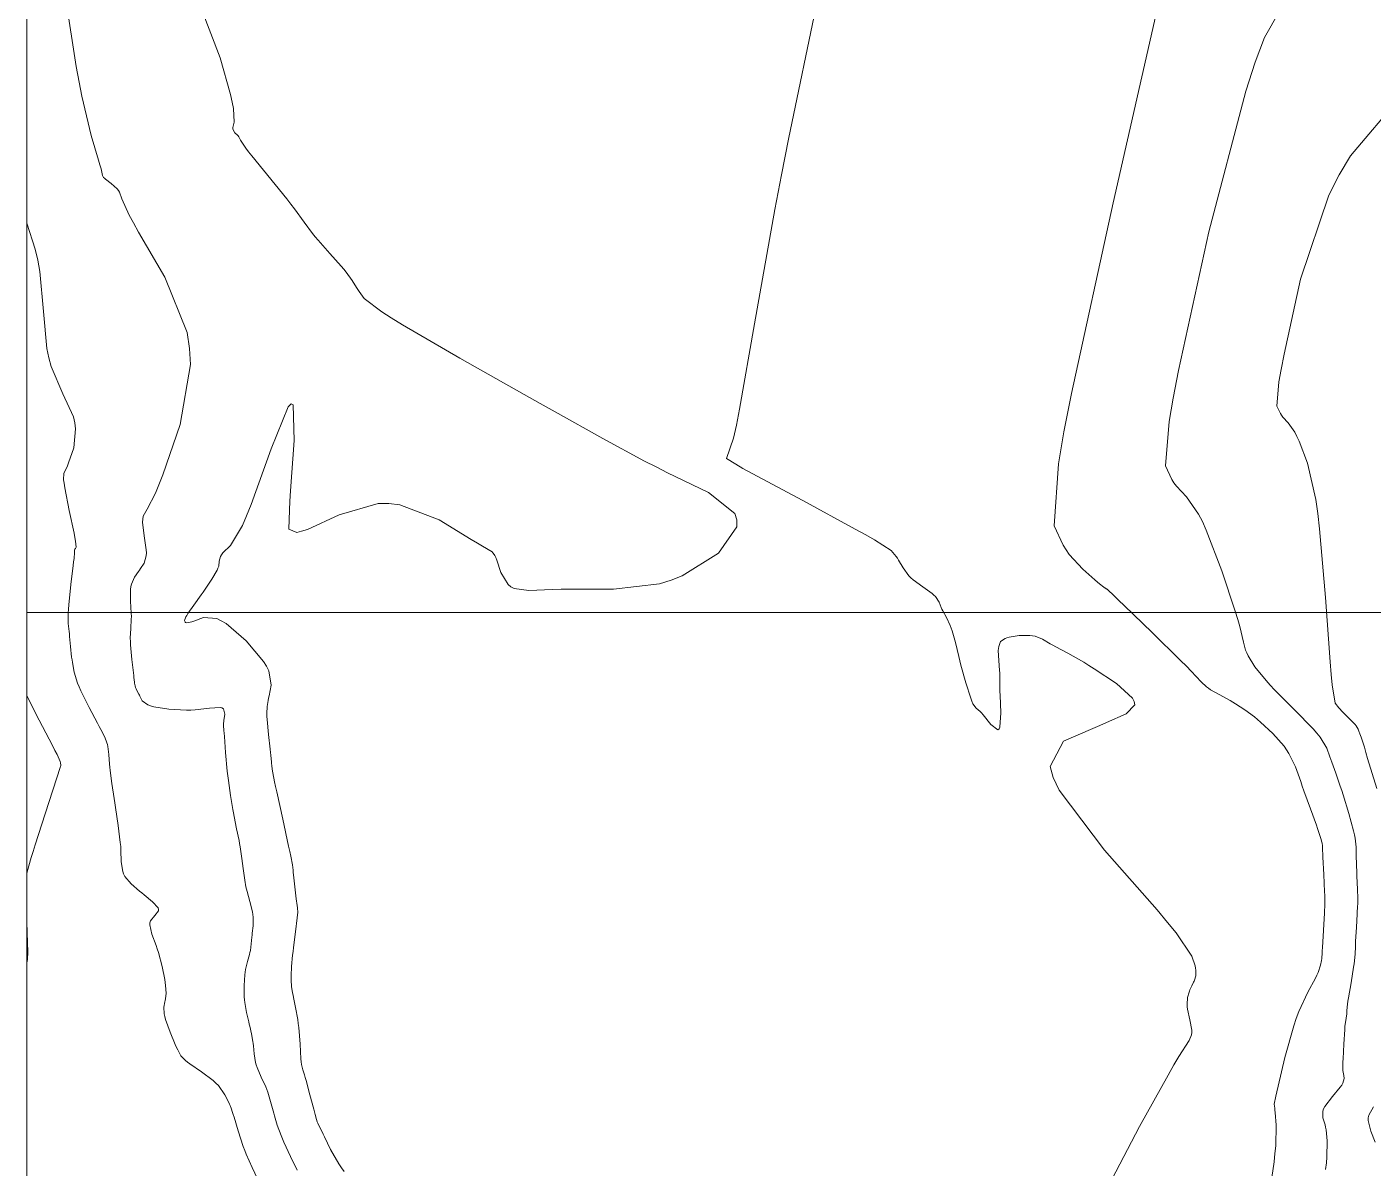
# Model space of a CAD drawing. Header units: millimetres. Extents: x 837475 to 838477, y 1189012 to 1191015.
# Drawn here: x 837476.5 to 837598.5, y 1189363.5 to 1189466.9 of the extents above; entities that cross this region are included whole.
import ezdxf

# ---------------------------------------------------------------- set-up
doc = ezdxf.new("R2010")
doc.units = ezdxf.units.MM
doc.header["$LTSCALE"] = 0.3
doc.layers.add('COORD', color=253, linetype='Continuous', lineweight=20)
doc.layers.add('COTAS 10', color=7, linetype='Continuous', lineweight=9, true_color=0x6e3e2d)
doc.layers.add('COTAS INT', color=7, linetype='Continuous', lineweight=5, true_color=0x9fa19f)

msp = doc.modelspace()

# ---------------------------------------------------------------- linework, layer by layer
at = {"layer": 'COORD'}
msp.add_line((837476.51, 1189413.87), (838476.51, 1189413.87), dxfattribs=at)
msp.add_lwpolyline([(837476.51, 1189013.87), (838476.51, 1189013.87), (838476.51, 1191013.87), (837476.51, 1191013.87)], close=True, dxfattribs=at)
at = {"layer": 'COTAS 10'}
for points in [[(837480.05, 1189469.43), (837480.99, 1189463.32), (837481.24, 1189461.92), (837481.49, 1189460.64), (837482.34, 1189457.08), (837483.01, 1189454.85), (837483.13, 1189454.42), (837483.23, 1189454.06), (837483.36, 1189453.44), (837483.45, 1189453.27), (837483.53, 1189453.2), (837483.62, 1189453.11), (837484.14, 1189452.73), (837484.68, 1189452.25), (837484.8, 1189452.1), (837484.9, 1189451.95), (837485.12, 1189451.34), (837485.79, 1189449.87), (837486.17, 1189449.16), (837486.63, 1189448.33), (837489.02, 1189444.25), (837491.02, 1189439.21), (837491.25, 1189437.77), (837491.33, 1189436.31), (837490.41, 1189430.88), (837488.83, 1189426.33), (837488.48, 1189425.42), (837488.17, 1189424.66), (837487.4, 1189423.22), (837487.06, 1189422.57), (837487.02, 1189422.32), (837487, 1189422.05), (837487.15, 1189420.8), (837487.33, 1189419.54), (837487.34, 1189419.26), (837487.33, 1189419), (837487.13, 1189418.32), (837486.8, 1189417.83), (837486.71, 1189417.69), (837486.61, 1189417.56), (837486.26, 1189417.06), (837485.98, 1189416.42), (837485.94, 1189416.2), (837485.91, 1189415.95), (837485.91, 1189414.89), (837485.97, 1189413.78), (837485.98, 1189413.5), (837485.97, 1189413.24), (837485.92, 1189412.42), (837485.88, 1189411.54), (837485.89, 1189411.24), (837485.9, 1189410.93), (837486.02, 1189409.61), (837486.16, 1189408.4), (837486.19, 1189408.16), (837486.21, 1189407.96), (837486.26, 1189407.55), (837486.27, 1189407.41), (837486.28, 1189407.37), (837486.28, 1189407.33), (837486.31, 1189407.21), (837486.35, 1189407.06), (837486.37, 1189407.01), (837486.4, 1189406.95), (837486.51, 1189406.73), (837486.66, 1189406.45), (837486.71, 1189406.36), (837486.76, 1189406.26), (837486.96, 1189405.86), (837487.47, 1189405.48), (837487.71, 1189405.39), (837488, 1189405.31), (837489.38, 1189405.1), (837490.96, 1189405.01), (837491.36, 1189405.02), (837491.75, 1189405.03), (837493.06, 1189405.2), (837494.02, 1189405.26), (837494.19, 1189405.21), (837494.32, 1189405.14), (837494.46, 1189404.65), (837494.37, 1189404.08), (837494.35, 1189403.96), (837494.34, 1189403.86), (837494.33, 1189403.61), (837494.37, 1189403.15), (837494.39, 1189402.91), (837494.41, 1189402.62), (837494.52, 1189401.16), (837494.67, 1189399.48), (837494.72, 1189399.05), (837494.77, 1189398.64), (837494.96, 1189397.26), (837495.17, 1189396.02), (837495.23, 1189395.69), (837495.3, 1189395.37), (837495.52, 1189394.26), (837495.74, 1189393.2), (837495.79, 1189392.91), (837495.84, 1189392.62), (837496, 1189391.58), (837496.12, 1189390.66), (837496.15, 1189390.44), (837496.18, 1189390.23), (837496.25, 1189389.61), (837496.35, 1189389), (837496.4, 1189388.79), (837496.46, 1189388.58), (837496.72, 1189387.67), (837496.96, 1189386.72), (837497, 1189386.48), (837497.03, 1189386.25), (837497.01, 1189385.48), (837496.93, 1189384.79), (837496.91, 1189384.61), (837496.89, 1189384.43), (837496.83, 1189383.82), (837496.76, 1189383.22), (837496.72, 1189383.04), (837496.68, 1189382.87), (837496.5, 1189382.23), (837496.33, 1189381.5), (837496.29, 1189381.27), (837496.26, 1189381.02), (837496.19, 1189380.05), (837496.2, 1189379.04), (837496.22, 1189378.77), (837496.25, 1189378.51), (837496.41, 1189377.61), (837496.61, 1189376.78), (837496.66, 1189376.57), (837496.71, 1189376.36), (837496.87, 1189375.67), (837496.99, 1189374.99), (837497.02, 1189374.8), (837497.04, 1189374.6), (837497.11, 1189373.87), (837497.23, 1189373.08), (837497.29, 1189372.86), (837497.37, 1189372.63), (837497.74, 1189371.76), (837498.15, 1189370.88), (837498.24, 1189370.64), (837498.33, 1189370.4), (837498.6, 1189369.55), (837498.82, 1189368.71), (837498.89, 1189368.48), (837498.95, 1189368.25), (837499.2, 1189367.41), (837499.54, 1189366.47), (837499.66, 1189366.17), (837499.8, 1189365.85), (837500.4, 1189364.56), (837501.01, 1189363.32)], [(837598.83, 1189397.92), (837598.01, 1189400.63), (837597.85, 1189401.18), (837597.71, 1189401.64), (837597.42, 1189402.55), (837597.31, 1189402.86), (837597.28, 1189402.94), (837597.25, 1189403.02), (837597.16, 1189403.27), (837596.97, 1189403.58), (837596.87, 1189403.7), (837596.76, 1189403.82), (837596.22, 1189404.38), (837595.65, 1189404.96), (837595.52, 1189405.1), (837595.4, 1189405.23), (837595.08, 1189405.63), (837594.79, 1189407.31), (837594.7, 1189408.24), (837594.6, 1189409.39), (837594.19, 1189415.21), (837593.66, 1189421.44), (837593.49, 1189422.83), (837593.31, 1189424.08), (837592.56, 1189427.39), (837591.8, 1189429.39), (837591.6, 1189429.81), (837591.42, 1189430.18), (837590.82, 1189431.03), (837590.33, 1189431.56), (837590.21, 1189431.72), (837590.11, 1189431.89), (837589.79, 1189432.55), (837589.96, 1189434.75), (837590.16, 1189435.88), (837590.43, 1189437.25), (837591.93, 1189444.07), (837594.49, 1189451.67), (837595.42, 1189453.51), (837596.44, 1189455.24), (837600.96, 1189460.55)], [(837598.7, 1189365.86), (837598.31, 1189366.85), (837598.06, 1189367.83), (837598.07, 1189368.07), (837598.11, 1189368.31), (837598.54, 1189369.08)]]:
    msp.add_lwpolyline(points, dxfattribs=at)
at = {"layer": 'COTAS INT'}
for points in [[(837591.38, 1189470.77), (837588.65, 1189465.96), (837587.83, 1189463.73), (837586.97, 1189461.1), (837583.62, 1189448.34), (837580.86, 1189435.77), (837580.38, 1189433.26), (837580.01, 1189431.17), (837579.69, 1189427.13), (837580.27, 1189425.91), (837580.46, 1189425.6), (837580.68, 1189425.31), (837581.58, 1189424.34), (837582.69, 1189422.77), (837583.03, 1189422.09), (837583.38, 1189421.31), (837584.79, 1189417.63), (837586.01, 1189413.98), (837586.25, 1189413.23), (837586.44, 1189412.58), (837586.77, 1189411.18), (837586.95, 1189410.43), (837587.05, 1189410.19), (837587.17, 1189409.94), (837587.8, 1189408.94), (837588.81, 1189407.69), (837589.18, 1189407.28), (837589.58, 1189406.84), (837591.37, 1189405.04), (837593.06, 1189403.3), (837593.41, 1189402.91), (837593.7, 1189402.55), (837594.31, 1189401.57), (837594.59, 1189400.77), (837594.68, 1189400.53), (837594.77, 1189400.28), (837595.12, 1189399.31), (837595.53, 1189398.12), (837595.66, 1189397.73), (837595.79, 1189397.32), (837596.3, 1189395.65), (837596.74, 1189394.06), (837596.82, 1189393.71), (837596.88, 1189393.4), (837596.98, 1189392.58), (837596.98, 1189391.85), (837596.98, 1189391.58), (837596.99, 1189391.29), (837597.04, 1189390), (837597.09, 1189388.75), (837597.1, 1189388.48), (837597.11, 1189388.24), (837597.11, 1189387.65), (837597.08, 1189387.05), (837597.07, 1189386.82), (837597.06, 1189386.55), (837596.99, 1189385.31), (837596.92, 1189384.07), (837596.91, 1189383.8), (837596.9, 1189383.56), (837596.88, 1189382.94), (837596.82, 1189382.29), (837596.78, 1189382.02), (837596.74, 1189381.72), (837596.5, 1189380.31), (837596.26, 1189378.93), (837596.21, 1189378.64), (837596.18, 1189378.38), (837596.12, 1189377.8), (837596.11, 1189377.5), (837596.11, 1189377.42), (837596.1, 1189377.34), (837596.05, 1189377.07), (837595.97, 1189376.56), (837595.95, 1189376.33), (837595.93, 1189376.06), (837595.84, 1189374.74), (837595.78, 1189373.42), (837595.77, 1189373.14), (837595.76, 1189372.9), (837595.77, 1189372.36), (837595.82, 1189372.06), (837595.84, 1189371.9), (837595.89, 1189371.62), (837595.76, 1189371.2), (837595.66, 1189371.03), (837595.53, 1189370.84), (837594.81, 1189369.99), (837594.12, 1189369.09), (837594.01, 1189368.88), (837593.94, 1189368.68), (837593.95, 1189368.07), (837594.15, 1189367.44), (837594.2, 1189367.22), (837594.24, 1189366.99), (837594.35, 1189366), (837594.32, 1189364.52), (837594.27, 1189363.98), (837594.2, 1189363.38)], [(837548.15, 1189469.39), (837545.54, 1189456.75), (837544.9, 1189453.51), (837544.3, 1189450.38), (837542.46, 1189440.02), (837541.1, 1189432.29), (837540.81, 1189430.82), (837540.55, 1189429.65), (837539.92, 1189427.82), (837540.74, 1189427.28), (837541.4, 1189426.91), (837542.24, 1189426.45), (837546.83, 1189423.99), (837551.58, 1189421.42), (837552.53, 1189420.89), (837553.31, 1189420.44), (837554.82, 1189419.46), (837555.27, 1189418.93), (837555.39, 1189418.77), (837555.51, 1189418.6), (837555.91, 1189417.91), (837556.42, 1189417.19), (837556.61, 1189417), (837556.81, 1189416.81), (837557.7, 1189416.17), (837558.54, 1189415.59), (837558.71, 1189415.43), (837558.86, 1189415.29), (837559.17, 1189414.79), (837559.36, 1189414.3), (837559.43, 1189414.16), (837559.5, 1189414), (837559.84, 1189413.41), (837560.19, 1189412.69), (837560.28, 1189412.45), (837560.37, 1189412.19), (837560.65, 1189411.13), (837560.95, 1189409.86), (837561.05, 1189409.47), (837561.15, 1189409.07), (837561.6, 1189407.47), (837562.04, 1189406.09), (837562.15, 1189405.82), (837562.24, 1189405.59), (837562.54, 1189405.18), (837562.9, 1189404.9), (837563.03, 1189404.75), (837563.18, 1189404.58), (837563.87, 1189403.71), (837564.5, 1189403.23), (837564.61, 1189403.3), (837564.69, 1189403.46), (837564.78, 1189404.77), (837564.71, 1189406.37), (837564.69, 1189406.7), (837564.69, 1189407), (837564.68, 1189407.68), (837564.68, 1189408.2), (837564.67, 1189408.38), (837564.66, 1189408.59), (837564.58, 1189409.5), (837564.54, 1189410.4), (837564.56, 1189410.6), (837564.58, 1189410.78), (837564.75, 1189411.23), (837565.15, 1189411.5), (837565.32, 1189411.56), (837565.52, 1189411.62), (837566.43, 1189411.76), (837567.41, 1189411.77), (837567.65, 1189411.74), (837567.87, 1189411.7), (837568.55, 1189411.44), (837569.25, 1189411.03), (837569.49, 1189410.89), (837569.75, 1189410.75), (837570.85, 1189410.16), (837572.28, 1189409.35), (837572.73, 1189409.06), (837573.22, 1189408.75), (837575.24, 1189407.43), (837576.71, 1189406.1), (837576.86, 1189405.79), (837576.9, 1189405.5), (837576.12, 1189404.67), (837574.33, 1189403.89), (837573.74, 1189403.63), (837573.1, 1189403.35), (837570.45, 1189402.2), (837569.24, 1189399.91), (837569.52, 1189398.92), (837570.05, 1189397.77), (837574.17, 1189392.31), (837578.93, 1189386.9), (837579.87, 1189385.78), (837580.65, 1189384.82), (837582.09, 1189382.73), (837582.37, 1189381.83), (837582.41, 1189381.62), (837582.44, 1189381.44), (837582.44, 1189380.93), (837582.32, 1189380.55), (837582.28, 1189380.45), (837582.24, 1189380.36), (837582.07, 1189380.03), (837581.9, 1189379.67), (837581.86, 1189379.56), (837581.82, 1189379.44), (837581.68, 1189378.97), (837581.64, 1189378.35), (837581.65, 1189378.14), (837581.69, 1189377.91), (837581.9, 1189376.95), (837582.07, 1189376.01), (837582.07, 1189375.8), (837582.05, 1189375.6), (837581.82, 1189375.07), (837580.91, 1189373.63), (837580.46, 1189372.87), (837579.94, 1189371.94), (837577.34, 1189367.27), (837574.83, 1189362.48)], [(837505.27, 1189363.2), (837505.01, 1189363.54), (837504.77, 1189363.89), (837504.03, 1189365.2), (837503.48, 1189366.34), (837503.36, 1189366.59), (837503.26, 1189366.8), (837503.01, 1189367.31), (837502.88, 1189367.59), (837502.85, 1189367.66), (837502.83, 1189367.72), (837502.75, 1189367.93), (837502.63, 1189368.38), (837502.57, 1189368.6), (837502.5, 1189368.86), (837502.16, 1189370.16), (837501.81, 1189371.46), (837501.74, 1189371.73), (837501.67, 1189371.96), (837501.51, 1189372.43), (837501.41, 1189372.91), (837501.38, 1189373.14), (837501.35, 1189373.41), (837501.26, 1189374.75), (837501.14, 1189376.25), (837501.1, 1189376.61), (837501.06, 1189376.97), (837500.86, 1189378.08), (837500.67, 1189378.97), (837500.63, 1189379.19), (837500.59, 1189379.38), (837500.49, 1189379.97), (837500.45, 1189380.54), (837500.45, 1189380.73), (837500.45, 1189380.93), (837500.49, 1189381.77), (837500.59, 1189382.81), (837500.63, 1189383.14), (837500.67, 1189383.49), (837500.85, 1189384.91), (837501, 1189386.19), (837501.03, 1189386.45), (837501.05, 1189386.66), (837501.04, 1189387.11), (837500.97, 1189387.51), (837500.94, 1189387.7), (837500.91, 1189387.92), (837500.79, 1189388.99), (837500.68, 1189390.08), (837500.65, 1189390.31), (837500.63, 1189390.51), (837500.58, 1189390.98), (837500.42, 1189391.78), (837500.33, 1189392.19), (837500.23, 1189392.68), (837499.69, 1189395.14), (837499.16, 1189397.6), (837499.05, 1189398.09), (837498.96, 1189398.51), (837498.79, 1189399.34), (837498.75, 1189399.67), (837498.74, 1189399.77), (837498.72, 1189399.88), (837498.69, 1189400.28), (837498.62, 1189400.93), (837498.6, 1189401.18), (837498.57, 1189401.48), (837498.41, 1189402.81), (837498.27, 1189404.15), (837498.26, 1189404.44), (837498.24, 1189404.7), (837498.27, 1189405.34), (837498.37, 1189405.89), (837498.41, 1189406.09), (837498.46, 1189406.31), (837498.65, 1189407.28), (837498.44, 1189408.56), (837498.23, 1189408.99), (837497.95, 1189409.43), (837496.37, 1189411.29), (837494.56, 1189412.85), (837494.12, 1189413.11), (837493.72, 1189413.3), (837492.5, 1189413.39), (837491.65, 1189413.08), (837491.47, 1189413.02), (837491.32, 1189412.98), (837491, 1189412.92), (837490.88, 1189412.96), (837490.86, 1189412.99), (837490.84, 1189413.01), (837490.8, 1189413.14), (837490.92, 1189413.45), (837491.01, 1189413.58), (837491.11, 1189413.75), (837491.65, 1189414.52), (837492.31, 1189415.45), (837492.48, 1189415.71), (837492.66, 1189415.96), (837493.27, 1189416.88), (837493.74, 1189417.69), (837493.82, 1189417.87), (837493.89, 1189418.04), (837493.94, 1189418.5), (837494.05, 1189418.94), (837494.14, 1189419.09), (837494.27, 1189419.25), (837494.95, 1189419.94), (837496.04, 1189421.74), (837496.42, 1189422.61), (837496.84, 1189423.64), (837498.64, 1189428.68), (837500.19, 1189432.5), (837500.45, 1189432.76), (837500.64, 1189432.67), (837500.72, 1189429.45), (837500.41, 1189424.88), (837500.35, 1189423.94), (837500.31, 1189423.14), (837500.25, 1189421.41), (837500.96, 1189421.11), (837501.4, 1189421.21), (837501.95, 1189421.39), (837504.8, 1189422.69), (837508.34, 1189423.72), (837509.32, 1189423.73), (837510.3, 1189423.62), (837513.86, 1189422.24), (837516.76, 1189420.48), (837517.33, 1189420.14), (837517.8, 1189419.86), (837518.67, 1189419.36), (837518.92, 1189419.01), (837519, 1189418.83), (837519.09, 1189418.6), (837519.47, 1189417.47), (837520.11, 1189416.38), (837520.37, 1189416.18), (837520.66, 1189416.03), (837522, 1189415.85), (837524.13, 1189415.94), (837524.92, 1189415.96), (837525.8, 1189415.97), (837529.68, 1189415.97), (837533.84, 1189416.46), (837534.89, 1189416.77), (837535.9, 1189417.17), (837539.17, 1189419.23), (837540.84, 1189421.63), (837540.85, 1189422.24), (837540.65, 1189422.82), (837538.27, 1189424.72), (837534.56, 1189426.52), (837533.53, 1189427.05), (837532.49, 1189427.58), (837528.7, 1189429.63), (837524.39, 1189432.03), (837523.02, 1189432.8), (837521.58, 1189433.61), (837515.73, 1189436.91), (837510.55, 1189439.92), (837509.53, 1189440.54), (837508.68, 1189441.09), (837507.07, 1189442.3), (837506.63, 1189442.94), (837506.51, 1189443.12), (837506.39, 1189443.3), (837505.98, 1189443.93), (837505.43, 1189444.7), (837505.22, 1189444.95), (837504.99, 1189445.22), (837503.97, 1189446.37), (837502.9, 1189447.58), (837502.64, 1189447.89), (837502.4, 1189448.2), (837501.65, 1189449.22), (837500.77, 1189450.44), (837500.44, 1189450.86), (837500.07, 1189451.33), (837496.9, 1189455.22), (837496.6, 1189455.6), (837496.34, 1189455.93), (837495.87, 1189456.65), (837495.71, 1189456.96), (837495.66, 1189457.03), (837495.6, 1189457.11), (837495.36, 1189457.32), (837495.19, 1189457.58), (837495.17, 1189457.68), (837495.17, 1189457.79), (837495.3, 1189458.28), (837495.23, 1189459.51), (837495.12, 1189460.1), (837494.96, 1189460.78), (837494.02, 1189464.11), (837492.34, 1189468.52)], [(837578.85, 1189468.1), (837574.94, 1189450.96), (837571.16, 1189433.69), (837570.49, 1189430.23), (837570, 1189427.34), (837569.6, 1189421.71), (837570.41, 1189419.96), (837570.68, 1189419.52), (837570.97, 1189419.11), (837572.19, 1189417.78), (837573.3, 1189416.81), (837573.52, 1189416.61), (837573.71, 1189416.45), (837574.1, 1189416.15), (837574.22, 1189416.07), (837574.25, 1189416.05), (837574.27, 1189416.04), (837574.32, 1189416.01), (837574.35, 1189416), (837574.37, 1189415.98), (837574.41, 1189415.96), (837575.06, 1189415.33), (837575.46, 1189414.95), (837575.94, 1189414.48), (837578.47, 1189412.03), (837581.06, 1189409.5), (837581.58, 1189408.98), (837582.03, 1189408.54), (837582.93, 1189407.58), (837583.41, 1189407.12), (837583.58, 1189406.99), (837583.78, 1189406.86), (837584.62, 1189406.38), (837585.55, 1189405.87), (837585.8, 1189405.73), (837586.04, 1189405.58), (837586.88, 1189405.05), (837587.76, 1189404.39), (837588.03, 1189404.16), (837588.31, 1189403.92), (837589.41, 1189402.9), (837590.43, 1189401.74), (837590.67, 1189401.42), (837590.88, 1189401.09), (837591.46, 1189399.87), (837591.94, 1189398.53), (837592.08, 1189398.13), (837592.24, 1189397.71), (837592.83, 1189396.07), (837593.36, 1189394.6), (837593.47, 1189394.29), (837593.56, 1189394.02), (837593.78, 1189393.37), (837593.87, 1189393.04), (837593.88, 1189392.97), (837593.9, 1189392.91), (837593.92, 1189392.74), (837593.93, 1189392.27), (837593.94, 1189392.01), (837593.96, 1189391.7), (837594.03, 1189390.12), (837594.1, 1189388.55), (837594.12, 1189388.25), (837594.13, 1189388), (837594.14, 1189387.57), (837594.12, 1189387.15), (837594.11, 1189386.9), (837594.09, 1189386.6), (837593.92, 1189383.5), (837593.9, 1189383.2), (837593.89, 1189382.96), (837593.87, 1189382.56), (837593.85, 1189382.45), (837593.84, 1189382.39), (837593.82, 1189382.31), (837593.75, 1189381.91), (837593.52, 1189381.24), (837593.4, 1189380.99), (837593.27, 1189380.71), (837592.58, 1189379.47), (837591.76, 1189377.7), (837591.53, 1189377.08), (837591.31, 1189376.41), (837590.51, 1189373.55), (837589.89, 1189370.94), (837589.77, 1189370.43), (837589.68, 1189370.02), (837589.55, 1189369.3), (837589.59, 1189368.95), (837589.61, 1189368.76), (837589.63, 1189368.54), (837589.72, 1189367.41), (837589.68, 1189365.54), (837589.61, 1189364.84), (837589.53, 1189364.07), (837589.01, 1189360.64)], [(837497.41, 1189362.53), (837496.92, 1189363.58), (837496.39, 1189364.77), (837496.26, 1189365.12), (837496.12, 1189365.48), (837495.65, 1189366.9), (837495.28, 1189368.12), (837495.21, 1189368.36), (837495.15, 1189368.56), (837495.03, 1189368.94), (837494.93, 1189369.2), (837494.87, 1189369.32), (837494.8, 1189369.47), (837494.45, 1189370.16), (837493.86, 1189371), (837493.64, 1189371.22), (837493.4, 1189371.45), (837492.32, 1189372.25), (837491.29, 1189372.95), (837491.07, 1189373.12), (837490.89, 1189373.27), (837490.46, 1189373.7), (837490.18, 1189374.24), (837490.07, 1189374.45), (837489.96, 1189374.7), (837489.48, 1189375.83), (837489.07, 1189376.99), (837489, 1189377.25), (837488.95, 1189377.48), (837488.93, 1189378.1), (837489.02, 1189378.57), (837489.05, 1189378.71), (837489.07, 1189378.85), (837489.12, 1189379.37), (837489.08, 1189380.07), (837489.05, 1189380.32), (837489.01, 1189380.59), (837488.76, 1189381.78), (837488.43, 1189383.05), (837488.33, 1189383.38), (837488.23, 1189383.69), (837487.84, 1189384.71), (837487.64, 1189385.55), (837487.65, 1189385.74), (837487.7, 1189385.91), (837488.11, 1189386.4), (837488.44, 1189386.81), (837488.44, 1189386.95), (837488.4, 1189387.09), (837487.89, 1189387.65), (837487.13, 1189388.27), (837486.92, 1189388.45), (837486.71, 1189388.62), (837485.97, 1189389.26), (837485.39, 1189389.95), (837485.28, 1189390.17), (837485.19, 1189390.39), (837485.06, 1189391.25), (837485.03, 1189392.31), (837485.01, 1189392.66), (837484.97, 1189393.03), (837484.77, 1189394.57), (837484.53, 1189396.19), (837484.47, 1189396.6), (837484.41, 1189397.01), (837484.21, 1189398.37), (837484.06, 1189399.55), (837484.02, 1189399.84), (837483.99, 1189400.12), (837483.93, 1189400.99), (837483.85, 1189401.71), (837483.81, 1189401.88), (837483.77, 1189402.05), (837483.57, 1189402.56), (837483.21, 1189403.25), (837483.06, 1189403.53), (837482.9, 1189403.84), (837482.14, 1189405.26), (837481.4, 1189406.75), (837481.24, 1189407.11), (837481.1, 1189407.44), (837480.79, 1189408.44), (837480.63, 1189409.31), (837480.6, 1189409.56), (837480.56, 1189409.81), (837480.46, 1189410.76), (837480.38, 1189411.68), (837480.36, 1189411.91), (837480.34, 1189412.13), (837480.26, 1189412.85), (837480.25, 1189413.8), (837480.27, 1189414.16), (837480.3, 1189414.56), (837480.5, 1189416.39), (837480.71, 1189418.12), (837480.74, 1189418.46), (837480.78, 1189418.75), (837480.82, 1189419.29), (837480.82, 1189419.44), (837480.82, 1189419.48), (837480.82, 1189419.51), (837480.86, 1189419.59), (837480.91, 1189419.66), (837480.94, 1189419.7), (837480.98, 1189419.77), (837480.91, 1189420.32), (837480.85, 1189420.64), (837480.78, 1189421.04), (837480.35, 1189423.09), (837479.95, 1189425.15), (837479.89, 1189425.56), (837479.84, 1189425.89), (837479.86, 1189426.49), (837480.09, 1189426.92), (837480.18, 1189427.15), (837480.28, 1189427.41), (837480.75, 1189428.76), (837480.93, 1189430.51), (837480.85, 1189431.03), (837480.72, 1189431.58), (837479.77, 1189433.67), (837478.7, 1189436.15), (837478.49, 1189436.93), (837478.32, 1189437.76), (837478.02, 1189441.12), (837477.69, 1189444.76), (837477.5, 1189445.77), (837477.27, 1189446.78), (837476.51, 1189449.12)], [(837476.51, 1189406.31), (837477.61, 1189404.09), (837478.82, 1189401.81), (837479.05, 1189401.36), (837479.24, 1189400.99), (837479.54, 1189400.34), (837479.55, 1189400.23), (837479.56, 1189400.2), (837479.56, 1189400.17), (837479.58, 1189400.08), (837479.58, 1189400.01), (837479.58, 1189399.96), (837479.56, 1189399.89), (837478.16, 1189395.6), (837477.25, 1189392.79), (837477.07, 1189392.19), (837476.9, 1189391.65), (837476.54, 1189390.35), (837476.51, 1189390.17)], [(837476.51, 1189385.55), (837476.53, 1189385.14), (837476.58, 1189383.68), (837476.59, 1189383.37), (837476.59, 1189383.09), (837476.56, 1189382.4), (837476.51, 1189382.11)]]:
    msp.add_lwpolyline(points, dxfattribs=at)

doc.saveas('drawing.dxf')
